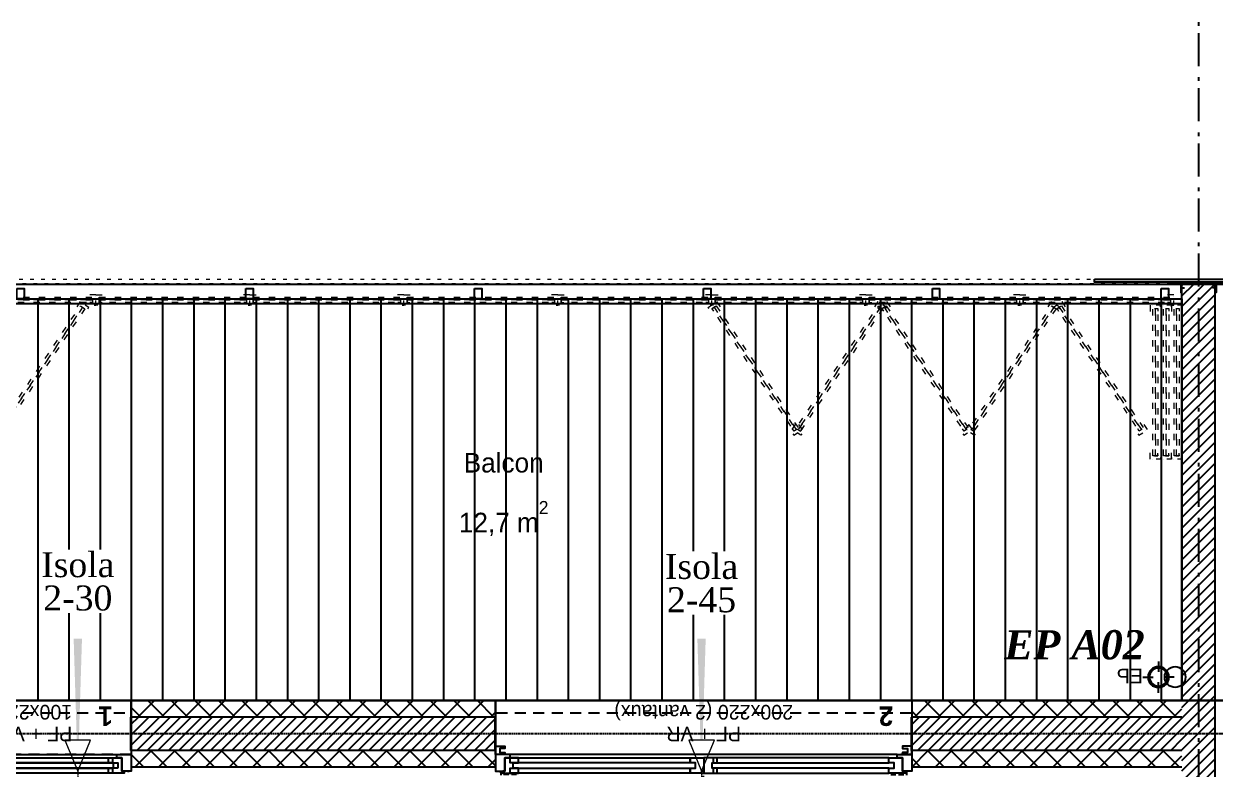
# Model space of a CAD drawing. Extents: x -594 to 29166, y -5797 to 14313.
# Drawn here: x 5635 to 6208, y 4884 to 5242 of the extents above; entities that cross this region are included whole.
import ezdxf
from ezdxf import colors
from ezdxf.entities.mleader import LeaderData, LeaderLine
from ezdxf.math import Vec2, Vec3

# ---------------------------------------------------------------- set-up
doc = ezdxf.new("R2010")
doc.units = 0
for name, pattern in [('ACAD_ISO03W100', [0.295276, 0.11811, -0.177165]), ('Style de ligne -1', [0.41664, 0.20828, -0.20836]), ('Style de ligne -14', [0.147638, 0.098425, -0.049213]), ('Style de ligne -15', [2.08328, 1.25, -0.41656, 0.13886, -0.27786]), ('Style de ligne -17', [0.347222, 0.20828, -0.138942]), ('Style de ligne -18', [0.164042, 0.054681, -0.109361]), ('Style de ligne -5', [0.20828, 0.069425, -0.138855]), ('Style de ligne -6', [1.04164, 0.625, -0.20828, 0.06943, -0.13893])]:
    doc.linetypes.add(name, pattern=pattern)
doc.layers.add('_GAZELEC-RESERVATION', color=1, linetype='Continuous', lineweight=18)
doc.layers.add('B BATI-lumon', color=252, linetype='Continuous', lineweight=20)
for name, color, linetype in [('A SITE', 252, 'Continuous'), ('B Faux plafonds', 252, 'Continuous'), ('B GÈnÈral_Hatch', 252, 'Continuous'), ('B Général', 252, 'Continuous'), ('C ANNOTATIONS-axes horizontaux', 252, 'Style de ligne -1'), ('C ANNOTATIONS-prestations', 252, 'Continuous'), ('C ANNOTATIONS-texte surfaces', 252, 'Continuous'), ('D SURFACES-shab', 252, 'Continuous'), ('prlm-EAU-EPEXT', 145, 'Continuous'), ('prlm-VMC', 93, 'Continuous')]:
    doc.layers.add(name, color=color, linetype=linetype)
doc.layers.add('prlm-ZEROPLOT', color=254, linetype='Continuous', plot=False)
doc.styles.add('Eurostile', font='')
doc.styles.add('Eurostile (bold)', font='')
doc.styles.add('prlm-eau-ep', font='timesbi.ttf', dxfattribs={"height": 18})
doc.styles.add('prlm-vmc', font='pala.ttf', dxfattribs={"height": 14})
doc.styles.get("Standard").update_dxf_attribs({"font": 'isocp.shx', "height": 15})
doc.styles.get('Eurostile').set_extended_font_data('Eurostile')
doc.styles.get('Eurostile (bold)').set_extended_font_data('Eurostile', bold=True)
pattern_1 = [(225, (0, 0), (5.656854, -5.656854), []), (315, (0, 0), (-5.656854, -5.656854), [])]
pattern_2 = [(45, (0, 0), (2.4253472, -2.6458333), [])]
pattern_3 = [(135, (0, 0), (-5.656854, -5.656854), []), (225, (0, 0), (-5.656854, 5.656854), [])]

# ---------------------------------------------------------------- blocks, each defined once
blk = doc.blocks.new('A n0.Groupe-1')
at = {"layer": 'B Général', "linetype": 'Continuous'}
for p, q in [((5641.96, 5110.39), (5641.96, 4917.39)), ((5656.96, 5110.39), (5656.96, 4917.39)), ((5671.96, 5110.39), (5671.96, 4917.39)), ((5686.96, 5110.39), (5686.96, 4917.39)), ((5701.96, 5110.39), (5701.96, 4917.39)), ((5716.96, 5110.39), (5716.96, 4917.39)), ((5731.96, 5110.39), (5731.96, 4917.39)), ((5746.96, 5110.39), (5746.96, 4917.39)), ((5761.96, 5110.39), (5761.96, 4917.39)), ((5776.96, 5110.39), (5776.96, 4917.39)), ((5791.96, 5110.39), (5791.96, 4917.39)), ((5806.96, 5110.39), (5806.96, 4917.39)), ((5821.96, 5110.39), (5821.96, 4917.39)), ((5836.96, 5110.39), (5836.96, 4917.39)), ((5851.96, 5110.39), (5851.96, 4917.39)), ((5866.96, 5110.39), (5866.96, 4917.39)), ((5881.96, 5110.39), (5881.96, 4917.39)), ((5896.96, 5110.39), (5896.96, 4917.39)), ((5911.96, 5110.39), (5911.96, 4917.39)), ((5926.96, 5110.39), (5926.96, 4917.39)), ((5941.96, 5110.39), (5941.96, 4917.39)), ((5956.96, 5110.39), (5956.96, 4917.39)), ((5971.96, 5110.39), (5971.96, 4917.39)), ((5986.96, 5110.39), (5986.96, 4917.39)), ((6001.96, 5110.39), (6001.96, 4917.39)), ((6016.96, 5110.39), (6016.96, 4917.39)), ((6031.96, 5110.39), (6031.96, 4917.39)), ((6046.96, 5110.39), (6046.96, 4917.39)), ((6061.96, 5110.39), (6061.96, 4917.39)), ((6076.96, 5110.39), (6076.96, 4917.39)), ((6091.96, 5110.39), (6091.96, 4917.39)), ((6106.96, 5110.39), (6106.96, 4917.39)), ((6121.96, 5110.39), (6121.96, 4917.39)), ((6136.96, 5110.39), (6136.96, 4917.39)), ((6151.96, 5110.39), (6151.96, 4917.39)), ((6166.96, 5110.39), (6166.96, 4917.39)), ((6181.96, 5110.39), (6181.96, 4917.39))]:
    blk.add_line(p, q, dxfattribs=at)
at = {"layer": 'B Général', "linetype": 'Continuous', "flags": 128}
for points in [[(5631.96, 5115.34), (5635.46, 5115.34), (5635.46, 5110.34), (5631.96, 5110.34)], [(5741.96, 5115.34), (5745.46, 5115.34), (5745.46, 5110.34), (5741.96, 5110.34)], [(5851.96, 5115.34), (5855.46, 5115.34), (5855.46, 5110.34), (5851.96, 5110.34)], [(5961.96, 5115.34), (5965.46, 5115.34), (5965.46, 5110.34), (5961.96, 5110.34)], [(6071.96, 5115.34), (6075.46, 5115.34), (6075.46, 5110.34), (6071.96, 5110.34)], [(6181.96, 5115.34), (6185.46, 5115.34), (6185.46, 5110.34), (6181.96, 5110.34)], [(5521.96, 5110.39), (6191.89, 5110.39), (6191.89, 4917.39), (5521.96, 4917.39)]]:
    blk.add_lwpolyline(points, close=True, dxfattribs=at)
blk = doc.blocks.new('A n0.PF 200.220 + VR')
at = {"layer": 'B Général', "linetype": 'Continuous'}
for p, q in [((-100, 7), (-100, 17)), ((100, 7), (100, 17))]:
    blk.add_line(p, q, dxfattribs=at)
at = {"layer": 'B Général', "linetype": 'Continuous', "lineweight": 35}
for p, q in [((-100, 7), (-100, -9)), ((100, 7), (100, -9))]:
    blk.add_line(p, q, dxfattribs=at)
at = {"layer": 'B Général'}
blk.add_line((-93, 9), (97, 9), dxfattribs=at)
at = {"layer": 'B Général', "linetype": 'Style de ligne -14', "ltscale": 25.4, "flags": 128}
for points in [[(-97.5, 116.12), (-96.5, 116.12), (-96.5, 115.12), (-90, 115.12), (-90, 18.5), (-96.5, 18.5), (-96.5, 17.5), (-97.5, 17.5)], [(97.5, 116.12), (96.5, 116.12), (96.5, 115.12), (90, 115.12), (90, 18.5), (96.5, 18.5), (96.5, 17.5), (97.5, 17.5)]]:
    blk.add_lwpolyline(points, close=True, dxfattribs=at)
at = {"layer": 'B Général', "linetype": 'Continuous', "flags": 128}
for points in [[(-89, 15.5), (-91.5, 15.5), (-91.5, 13), (-89, 13), (-89, 10.5), (-95.5, 10.5), (-95.5, 17), (-96.5, 17), (-96.5, 18), (-89, 18)], [(-6.5, 15.5), (-4, 15.5), (-4, 13), (-6.5, 13), (-6.5, 10.5), (0, 10.5), (0, 17), (1, 17), (1, 18), (-6.5, 18)], [(6.5, 15.5), (4, 15.5), (4, 13), (6.5, 13), (6.5, 10.5), (0, 10.5), (0, 17), (1, 17), (1, 18), (6.5, 18)], [(89, 15.5), (91.5, 15.5), (91.5, 13), (89, 13), (89, 10.5), (95.5, 10.5), (95.5, 17), (96.5, 17), (96.5, 18), (89, 18)]]:
    blk.add_lwpolyline(points, close=True, dxfattribs=at)
at = {"layer": 'B Général', "flags": 128}
for points in [[(-4.5, 18), (-89, 18), (-89, 15.5), (-4.5, 15.5)], [(6.5, 18), (93, 18), (93, 15.5), (6.5, 15.5)], [(-93, 10.5), (-93, 9), (-100, 9), (-100, 17), (-95.5, 17), (-95.5, 10.5)], [(-4.5, 13), (-89, 13), (-89, 10.5), (-4.5, 10.5)], [(6.5, 13), (93, 13), (93, 10.5), (6.5, 10.5)], [(93, 10.5), (93, 9), (100, 9), (100, 17), (95.5, 17), (95.5, 10.5)], [(-100, 9), (-100, 5), (-95.5, 5), (-95.5, 6), (-98, 6), (-98, 8), (-95.5, 8), (-95.5, 9)], [(100, 9), (100, 5), (95.5, 5), (95.5, 6), (98, 6), (98, 8), (95.5, 8), (95.5, 9)]]:
    blk.add_lwpolyline(points, close=True, dxfattribs=at)
at = {"layer": 'B Général', "linetype": 'Style de ligne -17', "ltscale": 25.4, "flags": 128}
blk.add_lwpolyline([(-100, 9), (100, 9), (100, -11), (-100, -11)], close=True, dxfattribs=at)
at = {"layer": 'B Général', "flags": 128}
blk.add_lwpolyline([(100, -9), (100, -17), (-100, -17), (-100, -9)], dxfattribs=at)
at = {"layer": 'B Général'}
for centre in [(-97, 17.5), (97, 17.5)]:
    blk.add_circle(centre, 0.5, dxfattribs=at)
at = {"layer": 'B Général', "linetype": 'Style de ligne -18', "ltscale": 25.4}
for centre, start, end in [((-98.46, 17.77), 359.5523, 89.0018), ((98.46, 17.77), 90.9982, 180.4485)]:
    blk.add_arc(centre, 98.37, start, end, dxfattribs=at)
at = {"layer": 'B Général', "insert": (0, 2.64), "char_height": 7.049, "attachment_point": 2, "rotation": 360, "line_spacing_factor": 0.895453, "style": 'Eurostile'}
blk.add_mtext('PF + VR', dxfattribs=at)
at = {"layer": 'C ANNOTATIONS-prestations', "rotation": 360, "line_spacing_factor": 0.895453}
for s, insert, char_height, attachment_point, style in [('2', (-91.15, -4.78), 9.4, 1, 'Eurostile (bold)'), ('200x220 (2 vantaux) ', (0, -7.83), 7.0487, 2, 'Eurostile')]:
    blk.add_mtext(s, dxfattribs=dict(at, insert=insert, char_height=char_height, attachment_point=attachment_point, style=style))
blk = doc.blocks.new('A n0.PF 100.220 + VR')
at = {"layer": 'B Général', "linetype": 'Continuous'}
for p, q in [((-50, 7), (-50, 17)), ((50, 7), (50, 17))]:
    blk.add_line(p, q, dxfattribs=at)
at = {"layer": 'B Général', "linetype": 'Continuous', "lineweight": 35}
for p, q in [((-50, 7), (-50, -9)), ((50, 7), (50, -9))]:
    blk.add_line(p, q, dxfattribs=at)
at = {"layer": 'B Général'}
blk.add_line((45, 9), (-45, 9), dxfattribs=at)
at = {"layer": 'B Général', "linetype": 'Style de ligne -14', "ltscale": 25.4, "flags": 128}
blk.add_lwpolyline([(47.5, 113.27), (46.5, 113.27), (46.5, 112.27), (40, 112.27), (40, 18.5), (46.5, 18.5), (46.5, 17.5), (47.5, 17.5)], close=True, dxfattribs=at)
at = {"layer": 'B Général', "linetype": 'Continuous', "flags": 128}
for points in [[(-39, 15.5), (-41.5, 15.5), (-41.5, 13), (-39, 13), (-39, 10.5), (-45.5, 10.5), (-45.5, 17), (-46.5, 17), (-46.5, 18), (-39, 18)], [(39, 15.5), (41.5, 15.5), (41.5, 13), (39, 13), (39, 10.5), (45.5, 10.5), (45.5, 17), (46.5, 17), (46.5, 18), (39, 18)]]:
    blk.add_lwpolyline(points, close=True, dxfattribs=at)
at = {"layer": 'B Général', "flags": 128}
for points in [[(-41, 18), (41, 18), (41, 15.5), (-41, 15.5)], [(-43, 10.5), (-43, 9), (-50, 9), (-50, 17), (-45.5, 17), (-45.5, 10.5)], [(-43.5, 15.5), (43.5, 15.5), (43.5, 13), (-43.5, 13)], [(-41, 13), (41, 13), (41, 10.5), (-41, 10.5)], [(43, 10.5), (43, 9), (50, 9), (50, 17), (45.5, 17), (45.5, 10.5)]]:
    blk.add_lwpolyline(points, close=True, dxfattribs=at)
at = {"layer": 'B Général', "linetype": 'Style de ligne -17', "ltscale": 25.4, "flags": 128}
blk.add_lwpolyline([(-50, 9), (50, 9), (50, -11), (-50, -11)], close=True, dxfattribs=at)
at = {"layer": 'B Général', "flags": 128}
blk.add_lwpolyline([(-50, -9), (-50, -17), (50, -17), (50, -9)], dxfattribs=at)
at = {"layer": 'B Général'}
blk.add_circle((47, 17.5), 0.5, dxfattribs=at)
at = {"layer": 'B Général', "linetype": 'Style de ligne -18', "ltscale": 25.4}
blk.add_arc((48.78, 15.78), 97.5, 90.8973, 179.2823, dxfattribs=at)
at = {"layer": 'B Général', "insert": (-21.61, 2.64), "char_height": 7.049, "attachment_point": 1, "rotation": 360, "line_spacing_factor": 0.895453, "style": 'Eurostile'}
blk.add_mtext('PF + VR', dxfattribs=at)
at = {"layer": 'C ANNOTATIONS-prestations', "attachment_point": 1, "rotation": 360, "line_spacing_factor": 0.895453}
for s, insert, char_height, style in [('1', (-41.14, -4.78), 9.4, 'Eurostile (bold)'), ('100x220', (-21.61, -7.84), 7.049, 'Eurostile')]:
    blk.add_mtext(s, dxfattribs=dict(at, insert=insert, char_height=char_height, style=style))
blk = doc.blocks.new('A n0.EP')
at = {"layer": 'B Général', "linetype": 'Continuous'}
for p, q in [((0, 7.5), (0, 2.5)), ((-7.5, 0), (-2.5, 0)), ((7.5, 0), (2.5, 0)), ((0, -7.5), (0, -2.5))]:
    blk.add_line(p, q, dxfattribs=at)
at = {"layer": 'B Général', "linetype": 'Continuous', "flags": 128}
for points in [[(-5, 0, -1), (5, 0, -1)], [(-4.33, 0, -1), (4.33, 0, -1)]]:
    blk.add_lwpolyline(points, format="xyb", close=True, dxfattribs=at)
at = {"layer": 'C ANNOTATIONS-prestations', "insert": (7.5, 3.98), "char_height": 7.049, "attachment_point": 1, "line_spacing_factor": 0.895453, "style": 'Eurostile'}
blk.add_mtext('EP', dxfattribs=at)
blk = doc.blocks.new('A n0.Groupe-66-1')
at = {"layer": 'B Général', "linetype": 'Style de ligne -5', "ltscale": 25.4}
for p, q in [((6191.39, 5115.59), (6193.1, 5115.59)), ((6208.39, 5115.59), (6206.68, 5115.59))]:
    blk.add_line(p, q, dxfattribs=at)
at = {"layer": 'B Général', "linetype": 'Continuous', "flags": 128}
for points in [[(6149.89, 5119.84), (6249.89, 5119.84), (6249.89, 5118.34), (6149.89, 5118.34)], [(6191.89, 5114.5), (6191.89, 5118.34), (6186.89, 5118.34), (6186.89, 5117.84), (6191.39, 5117.84), (6191.39, 5113.34), (6191.89, 5113.34)], [(6207.89, 5114.5), (6207.89, 5118.34), (6212.89, 5118.34), (6212.89, 5117.84), (6208.39, 5117.84), (6208.39, 5113.34), (6207.89, 5113.34)]]:
    blk.add_lwpolyline(points, close=True, dxfattribs=at)
blk = doc.blocks.new('A n0.Groupe-106-1')
at = {"layer": 'B BATI-lumon', "linetype": 'ACAD_ISO03W100', "ltscale": 25.4, "flags": 128}
for points in [[(5595.96, 5112.35), (5599.46, 5112.35), (5599.46, 5111.11), (5597.54, 5111.11), (5597.54, 5108.61), (5599.46, 5108.61), (5599.46, 5107.35), (5595.96, 5107.35), (5595.96, 5111.35), (5595.96, 5111.35)], [(5597.54, 5111.11), (5668.38, 5111.11), (5668.38, 5109.86), (5597.54, 5109.86)], [(5597.54, 5109.86), (5668.38, 5109.86), (5668.38, 5108.61), (5597.54, 5108.61)], [(5669.96, 5112.35), (5666.46, 5112.35), (5666.46, 5111.11), (5668.38, 5111.11), (5668.38, 5108.61), (5666.46, 5108.61), (5666.46, 5107.35), (5669.96, 5107.35), (5669.96, 5111.35), (5669.96, 5111.35)]]:
    blk.add_lwpolyline(points, close=True, dxfattribs=at)
blk = doc.blocks.new('A n0.Groupe-107-1')
at = {"layer": 'B BATI-lumon', "linetype": 'ACAD_ISO03W100', "ltscale": 25.4, "flags": 128}
for points in [[(5669.96, 5112.35), (5673.46, 5112.35), (5673.46, 5111.11), (5671.54, 5111.11), (5671.54, 5108.61), (5673.46, 5108.61), (5673.46, 5107.35), (5669.96, 5107.35), (5669.96, 5111.35), (5669.96, 5111.35)], [(5671.54, 5111.11), (5742.38, 5111.11), (5742.38, 5109.86), (5671.54, 5109.86)], [(5671.54, 5109.86), (5742.38, 5109.86), (5742.38, 5108.61), (5671.54, 5108.61)], [(5743.96, 5112.35), (5740.46, 5112.35), (5740.46, 5111.11), (5742.38, 5111.11), (5742.38, 5108.61), (5740.46, 5108.61), (5740.46, 5107.35), (5743.96, 5107.35), (5743.96, 5111.35), (5743.96, 5111.35)]]:
    blk.add_lwpolyline(points, close=True, dxfattribs=at)
blk = doc.blocks.new('A n0.Groupe-108-1')
at = {"layer": 'B BATI-lumon', "linetype": 'ACAD_ISO03W100', "ltscale": 25.4, "flags": 128}
for points in [[(5743.96, 5112.35), (5747.46, 5112.35), (5747.46, 5111.11), (5745.54, 5111.11), (5745.54, 5108.61), (5747.46, 5108.61), (5747.46, 5107.35), (5743.96, 5107.35), (5743.96, 5111.35), (5743.96, 5111.35)], [(5745.54, 5111.11), (5816.38, 5111.11), (5816.38, 5109.86), (5745.54, 5109.86)], [(5745.54, 5109.86), (5816.38, 5109.86), (5816.38, 5108.61), (5745.54, 5108.61)], [(5817.96, 5112.35), (5814.46, 5112.35), (5814.46, 5111.11), (5816.38, 5111.11), (5816.38, 5108.61), (5814.46, 5108.61), (5814.46, 5107.35), (5817.96, 5107.35), (5817.96, 5111.35), (5817.96, 5111.35)]]:
    blk.add_lwpolyline(points, close=True, dxfattribs=at)
blk = doc.blocks.new('A n0.Groupe-109-1')
at = {"layer": 'B BATI-lumon', "linetype": 'ACAD_ISO03W100', "ltscale": 25.4, "flags": 128}
for points in [[(5817.96, 5112.35), (5821.46, 5112.35), (5821.46, 5111.11), (5819.54, 5111.11), (5819.54, 5108.61), (5821.46, 5108.61), (5821.46, 5107.35), (5817.96, 5107.35), (5817.96, 5111.35), (5817.96, 5111.35)], [(5819.54, 5111.11), (5890.38, 5111.11), (5890.38, 5109.86), (5819.54, 5109.86)], [(5819.54, 5109.86), (5890.38, 5109.86), (5890.38, 5108.61), (5819.54, 5108.61)], [(5891.96, 5112.35), (5888.46, 5112.35), (5888.46, 5111.11), (5890.38, 5111.11), (5890.38, 5108.61), (5888.46, 5108.61), (5888.46, 5107.35), (5891.96, 5107.35), (5891.96, 5111.35), (5891.96, 5111.35)]]:
    blk.add_lwpolyline(points, close=True, dxfattribs=at)
blk = doc.blocks.new('A n0.Groupe-110-1')
at = {"layer": 'B BATI-lumon', "linetype": 'ACAD_ISO03W100', "ltscale": 25.4, "flags": 128}
for points in [[(5891.96, 5112.35), (5895.46, 5112.35), (5895.46, 5111.11), (5893.54, 5111.11), (5893.54, 5108.61), (5895.46, 5108.61), (5895.46, 5107.35), (5891.96, 5107.35), (5891.96, 5111.35), (5891.96, 5111.35)], [(5893.54, 5111.11), (5964.38, 5111.11), (5964.38, 5109.86), (5893.54, 5109.86)], [(5893.54, 5109.86), (5964.38, 5109.86), (5964.38, 5108.61), (5893.54, 5108.61)], [(5965.96, 5112.35), (5962.46, 5112.35), (5962.46, 5111.11), (5964.38, 5111.11), (5964.38, 5108.61), (5962.46, 5108.61), (5962.46, 5107.35), (5965.96, 5107.35), (5965.96, 5111.35), (5965.96, 5111.35)]]:
    blk.add_lwpolyline(points, close=True, dxfattribs=at)
blk = doc.blocks.new('A n0.Groupe-111-1')
at = {"layer": 'B BATI-lumon', "linetype": 'ACAD_ISO03W100', "ltscale": 25.4, "flags": 128}
for points in [[(5965.96, 5112.35), (5969.46, 5112.35), (5969.46, 5111.11), (5967.54, 5111.11), (5967.54, 5108.61), (5969.46, 5108.61), (5969.46, 5107.35), (5965.96, 5107.35), (5965.96, 5111.35), (5965.96, 5111.35)], [(5967.54, 5111.11), (6038.38, 5111.11), (6038.38, 5109.86), (5967.54, 5109.86)], [(5967.54, 5109.86), (6038.38, 5109.86), (6038.38, 5108.61), (5967.54, 5108.61)], [(6039.96, 5112.35), (6036.46, 5112.35), (6036.46, 5111.11), (6038.38, 5111.11), (6038.38, 5108.61), (6036.46, 5108.61), (6036.46, 5107.35), (6039.96, 5107.35), (6039.96, 5111.35), (6039.96, 5111.35)]]:
    blk.add_lwpolyline(points, close=True, dxfattribs=at)
blk = doc.blocks.new('A n0.Groupe-112-1')
at = {"layer": 'B BATI-lumon', "linetype": 'ACAD_ISO03W100', "ltscale": 25.4, "flags": 128}
for points in [[(6039.96, 5112.35), (6043.46, 5112.35), (6043.46, 5111.11), (6041.54, 5111.11), (6041.54, 5108.61), (6043.46, 5108.61), (6043.46, 5107.35), (6039.96, 5107.35), (6039.96, 5111.35), (6039.96, 5111.35)], [(6041.54, 5111.11), (6112.38, 5111.11), (6112.38, 5109.86), (6041.54, 5109.86)], [(6041.54, 5109.86), (6112.38, 5109.86), (6112.38, 5108.61), (6041.54, 5108.61)], [(6113.96, 5112.35), (6110.46, 5112.35), (6110.46, 5111.11), (6112.38, 5111.11), (6112.38, 5108.61), (6110.46, 5108.61), (6110.46, 5107.35), (6113.96, 5107.35), (6113.96, 5111.35), (6113.96, 5111.35)]]:
    blk.add_lwpolyline(points, close=True, dxfattribs=at)
blk = doc.blocks.new('A n0.Groupe-113-1')
at = {"layer": 'B BATI-lumon', "linetype": 'ACAD_ISO03W100', "ltscale": 25.4, "flags": 128}
for points in [[(6113.96, 5112.35), (6117.46, 5112.35), (6117.46, 5111.11), (6115.54, 5111.11), (6115.54, 5108.61), (6117.46, 5108.61), (6117.46, 5107.35), (6113.96, 5107.35), (6113.96, 5111.35), (6113.96, 5111.35)], [(6115.54, 5111.11), (6186.38, 5111.11), (6186.38, 5109.86), (6115.54, 5109.86)], [(6115.54, 5109.86), (6186.38, 5109.86), (6186.38, 5108.61), (6115.54, 5108.61)], [(6187.96, 5112.35), (6184.46, 5112.35), (6184.46, 5111.11), (6186.38, 5111.11), (6186.38, 5108.61), (6184.46, 5108.61), (6184.46, 5107.35), (6187.96, 5107.35), (6187.96, 5111.35), (6187.96, 5111.35)]]:
    blk.add_lwpolyline(points, close=True, dxfattribs=at)
blk = doc.blocks.new('A n0.Groupe-114-1')
at = {"layer": 'B BATI-lumon', "linetype": 'ACAD_ISO03W100', "ltscale": 25.4, "flags": 128}
for points in [[(6186.89, 5107.35), (6186.89, 5103.85), (6188.13, 5103.85), (6188.13, 5105.77), (6190.63, 5105.77), (6190.63, 5103.85), (6191.89, 5103.85), (6191.89, 5107.35), (6187.89, 5107.35), (6187.89, 5107.35)], [(6188.13, 5034.93), (6188.13, 5105.77), (6189.38, 5105.77), (6189.38, 5034.93)], [(6189.38, 5034.93), (6189.38, 5105.77), (6190.63, 5105.77), (6190.63, 5034.93)], [(6186.89, 5033.35), (6186.89, 5036.85), (6188.13, 5036.85), (6188.13, 5034.93), (6190.63, 5034.93), (6190.63, 5036.85), (6191.89, 5036.85), (6191.89, 5033.35), (6187.89, 5033.35), (6187.89, 5033.35)]]:
    blk.add_lwpolyline(points, close=True, dxfattribs=at)
blk = doc.blocks.new('A n0.Groupe-118-1')
at = {"layer": 'B BATI-lumon', "linetype": 'ACAD_ISO03W100', "ltscale": 25.4, "flags": 128}
for points in [[(6181.89, 5107.35), (6181.89, 5103.85), (6183.13, 5103.85), (6183.13, 5105.77), (6185.63, 5105.77), (6185.63, 5103.85), (6186.89, 5103.85), (6186.89, 5107.35), (6182.89, 5107.35), (6182.89, 5107.35)], [(6183.13, 5034.93), (6183.13, 5105.77), (6184.38, 5105.77), (6184.38, 5034.93)], [(6184.38, 5034.93), (6184.38, 5105.77), (6185.63, 5105.77), (6185.63, 5034.93)], [(6181.89, 5033.35), (6181.89, 5036.85), (6183.13, 5036.85), (6183.13, 5034.93), (6185.63, 5034.93), (6185.63, 5036.85), (6186.89, 5036.85), (6186.89, 5033.35), (6182.89, 5033.35), (6182.89, 5033.35)]]:
    blk.add_lwpolyline(points, close=True, dxfattribs=at)
blk = doc.blocks.new('A n0.Groupe-119-1')
at = {"layer": 'B BATI-lumon', "linetype": 'ACAD_ISO03W100', "ltscale": 25.4, "flags": 128}
for points in [[(6176.64, 5107.35), (6176.64, 5103.85), (6177.88, 5103.85), (6177.88, 5105.77), (6180.38, 5105.77), (6180.38, 5103.85), (6181.64, 5103.85), (6181.64, 5107.35), (6177.64, 5107.35), (6177.64, 5107.35)], [(6177.88, 5034.93), (6177.88, 5105.77), (6179.13, 5105.77), (6179.13, 5034.93)], [(6179.13, 5034.93), (6179.13, 5105.77), (6180.38, 5105.77), (6180.38, 5034.93)], [(6176.64, 5033.35), (6176.64, 5036.85), (6177.88, 5036.85), (6177.88, 5034.93), (6180.38, 5034.93), (6180.38, 5036.85), (6181.64, 5036.85), (6181.64, 5033.35), (6177.64, 5033.35), (6177.64, 5033.35)]]:
    blk.add_lwpolyline(points, close=True, dxfattribs=at)
blk = doc.blocks.new('A n0.Groupe-120-1')
at = {"layer": 'B BATI-lumon', "linetype": 'ACAD_ISO03W100', "ltscale": 25.4, "flags": 128}
for points in [[(6134.14, 5109), (6136.09, 5106.09), (6135.06, 5105.4), (6133.99, 5107), (6131.91, 5105.6), (6132.98, 5104), (6131.94, 5103.3), (6129.99, 5106.21), (6133.31, 5108.44), (6133.31, 5108.44)], [(6132.95, 5106.3), (6172.45, 5047.49), (6171.42, 5046.79), (6131.91, 5105.6)], [(6133.99, 5107), (6173.49, 5048.18), (6172.45, 5047.49), (6132.95, 5106.3)], [(6175.4, 5047.57), (6173.45, 5050.47), (6172.42, 5049.78), (6173.49, 5048.18), (6171.41, 5046.79), (6170.34, 5048.38), (6169.3, 5047.68), (6171.25, 5044.78), (6174.57, 5047.01), (6174.57, 5047.01)]]:
    blk.add_lwpolyline(points, close=True, dxfattribs=at)
blk = doc.blocks.new('A n0.Groupe-121-1')
at = {"layer": 'B BATI-lumon', "linetype": 'ACAD_ISO03W100', "ltscale": 25.4, "flags": 128}
for points in [[(6129.16, 5109), (6127.21, 5106.09), (6128.24, 5105.4), (6129.31, 5107), (6131.39, 5105.6), (6130.32, 5104), (6131.36, 5103.3), (6133.31, 5106.21), (6129.99, 5108.44), (6129.99, 5108.44)], [(6130.35, 5106.3), (6090.85, 5047.49), (6089.81, 5048.18), (6129.31, 5107)], [(6131.39, 5105.6), (6091.89, 5046.79), (6090.85, 5047.49), (6130.35, 5106.3)], [(6087.9, 5047.57), (6089.85, 5050.47), (6090.88, 5049.78), (6089.81, 5048.18), (6091.89, 5046.79), (6092.96, 5048.38), (6094, 5047.68), (6092.05, 5044.78), (6088.73, 5047.01), (6088.73, 5047.01)]]:
    blk.add_lwpolyline(points, close=True, dxfattribs=at)
blk = doc.blocks.new('A n0.Groupe-122-1')
at = {"layer": 'B BATI-lumon', "linetype": 'ACAD_ISO03W100', "ltscale": 25.4, "flags": 128}
for points in [[(6049.96, 5109), (6051.92, 5106.09), (6050.89, 5105.4), (6049.81, 5107), (6047.74, 5105.6), (6048.81, 5104), (6047.77, 5103.3), (6045.81, 5106.21), (6049.13, 5108.44), (6049.13, 5108.44)], [(6048.78, 5106.3), (6088.28, 5047.49), (6087.24, 5046.79), (6047.74, 5105.6)], [(6049.81, 5107), (6089.31, 5048.18), (6088.28, 5047.49), (6048.78, 5106.3)], [(6091.22, 5047.57), (6089.27, 5050.47), (6088.24, 5049.78), (6089.31, 5048.18), (6087.24, 5046.79), (6086.16, 5048.38), (6085.12, 5047.68), (6087.07, 5044.78), (6090.39, 5047.01), (6090.39, 5047.01)]]:
    blk.add_lwpolyline(points, close=True, dxfattribs=at)
blk = doc.blocks.new('A n0.Groupe-125-1')
at = {"layer": 'B BATI-lumon', "linetype": 'ACAD_ISO03W100', "ltscale": 25.4, "flags": 128}
for points in [[(5662.4, 5109), (5660.44, 5106.09), (5661.48, 5105.4), (5662.55, 5107), (5664.63, 5105.6), (5663.55, 5104), (5664.6, 5103.3), (5666.55, 5106.21), (5663.23, 5108.44), (5663.23, 5108.44)], [(5663.58, 5106.3), (5624.08, 5047.49), (5623.05, 5048.18), (5662.55, 5107)], [(5664.62, 5105.6), (5625.12, 5046.79), (5624.08, 5047.49), (5663.58, 5106.3)], [(5621.14, 5047.57), (5623.09, 5050.47), (5624.12, 5049.78), (5623.05, 5048.18), (5625.12, 5046.79), (5626.2, 5048.38), (5627.24, 5047.68), (5625.29, 5044.78), (5621.97, 5047.01), (5621.97, 5047.01)]]:
    blk.add_lwpolyline(points, close=True, dxfattribs=at)
blk = doc.blocks.new('A n0.Groupe-126-1')
at = {"layer": 'B BATI-lumon', "linetype": 'ACAD_ISO03W100', "ltscale": 25.4, "flags": 128}
for points in [[(6045.81, 5109), (6043.86, 5106.09), (6044.89, 5105.4), (6045.96, 5107), (6048.04, 5105.6), (6046.97, 5104), (6048.01, 5103.3), (6049.96, 5106.21), (6046.64, 5108.44), (6046.64, 5108.44)], [(6047, 5106.3), (6007.5, 5047.49), (6006.46, 5048.18), (6045.96, 5107)], [(6048.04, 5105.6), (6008.54, 5046.79), (6007.5, 5047.49), (6047, 5106.3)], [(6004.55, 5047.57), (6006.51, 5050.47), (6007.54, 5049.78), (6006.46, 5048.18), (6008.54, 5046.79), (6009.61, 5048.38), (6010.66, 5047.68), (6008.7, 5044.78), (6005.38, 5047.01), (6005.38, 5047.01)]]:
    blk.add_lwpolyline(points, close=True, dxfattribs=at)
blk = doc.blocks.new('A n0.Groupe-127-1')
at = {"layer": 'B BATI-lumon', "linetype": 'ACAD_ISO03W100', "ltscale": 25.4, "flags": 128}
for points in [[(5968.28, 5109), (5970.23, 5106.09), (5969.2, 5105.4), (5968.13, 5107), (5966.05, 5105.6), (5967.12, 5104), (5966.08, 5103.3), (5964.13, 5106.21), (5967.45, 5108.44), (5967.45, 5108.44)], [(5967.09, 5106.3), (6006.59, 5047.49), (6005.55, 5046.79), (5966.05, 5105.6)], [(5968.13, 5107), (6007.63, 5048.18), (6006.59, 5047.49), (5967.09, 5106.3)], [(6009.54, 5047.57), (6007.58, 5050.47), (6006.55, 5049.78), (6007.63, 5048.18), (6005.55, 5046.79), (6004.48, 5048.38), (6003.43, 5047.68), (6005.38, 5044.78), (6008.7, 5047.01), (6008.7, 5047.01)]]:
    blk.add_lwpolyline(points, close=True, dxfattribs=at)
blk = doc.blocks.new('A n0.Groupe-128-1')
at = {"layer": 'B BATI-lumon', "linetype": 'Style de ligne -5', "ltscale": 25.4, "flags": 128}
blk.add_lwpolyline([(5521.96, 5119.84), (6191.89, 5119.84), (6191.89, 5107.88), (5521.96, 5107.88)], close=True, dxfattribs=at)
at = {"layer": 'B BATI-lumon'}
for name in ['A n0.Groupe-106-1', 'A n0.Groupe-125-1', 'A n0.Groupe-107-1', 'A n0.Groupe-108-1', 'A n0.Groupe-109-1', 'A n0.Groupe-110-1', 'A n0.Groupe-127-1', 'A n0.Groupe-111-1', 'A n0.Groupe-126-1', 'A n0.Groupe-112-1', 'A n0.Groupe-122-1', 'A n0.Groupe-121-1', 'A n0.Groupe-113-1', 'A n0.Groupe-120-1', 'A n0.Groupe-119-1', 'A n0.Groupe-118-1', 'A n0.Groupe-114-1']:
    blk.add_blockref(name, (0, 0), dxfattribs=at)
blk = doc.blocks.new('xi.ea')
at = {"layer": 'prlm-VMC', "color": 0, "linetype": 'ByBlock', "lineweight": 5, "flags": 128}
blk.add_lwpolyline([(-6.17, -15), (6.17, -15), (0, 0)], close=True, dxfattribs=at)
at = {"layer": 'prlm-VMC', "color": 0, "linetype": 'ByBlock', "lineweight": -2, "flags": 128}
blk.add_lwpolyline([(0, -15, 1, 4, 0), (0, -63.63, 1, 1, 0)], format="xyseb", dxfattribs=at)
at = {"layer": 'prlm-VMC', "color": 0, "linetype": 'ByBlock', "lineweight": 5}
blk.add_solid([(0, 0), (6.17, -15), (-6.17, -15), (0, 0)], dxfattribs=at)
at = {"layer": 'prlm-ZEROPLOT', "color": 250, "linetype": 'ACAD_ISO03W100', "lineweight": 0, "ltscale": 0.2}
blk.add_lwpolyline([(0, 0), (0, 60)], dxfattribs=at)
blk = doc.blocks.new('xi.epext')
at = {"layer": 'prlm-EAU-EPEXT', "color": 0, "linetype": 'ByBlock', "lineweight": -2}
blk.add_circle((0, 0), 5, dxfattribs=at)

msp = doc.modelspace()

# ---------------------------------------------------------------- hatches: boundary and pattern name
at = {"layer": 'B GÈnÈral_Hatch', "linetype": 'Continuous'}
h = msp.add_hatch(dxfattribs=at)
h.set_pattern_fill('50_BETON', color=256, style=0, pattern_type=2)
h.set_pattern_definition(pattern_2)
h.paths.add_polyline_path([(6191.888, 4291.389), (6207.888, 4291.389), (6207.888, 5117.405), (6191.888, 5117.405)])
h = msp.add_hatch(dxfattribs=at)
h.set_pattern_fill('02_ISOLANT', color=256, angle=180, style=0, pattern_type=2)
h.set_pattern_definition(pattern_1)
h.paths.add_polyline_path([(5862.052, 4909.389), (5862.052, 4917.389), (5686.96, 4917.389), (5686.96, 4909.389)])
h = msp.add_hatch(dxfattribs=at)
h.set_pattern_fill('02_ISOLANT', color=256, angle=90, style=0, pattern_type=2)
h.set_pattern_definition(pattern_3)
h.paths.add_polyline_path([(6062.052, 4909.389), (6191.888, 4909.389), (6191.888, 4917.389), (6062.052, 4917.389)])
h = msp.add_hatch(dxfattribs=at)
h.set_pattern_fill('50_BETON', color=256, style=0, pattern_type=2)
h.set_pattern_definition(pattern_2)
h.paths.add_polyline_path([(5862.052, 4893.389), (5862.052, 4909.389), (5686.96, 4909.389), (5686.96, 4893.389)])
h = msp.add_hatch(dxfattribs=at)
h.set_pattern_fill('50_BETON', color=256, style=0, pattern_type=2)
h.set_pattern_definition(pattern_2)
h.paths.add_polyline_path([(6062.052, 4893.389), (6191.888, 4893.389), (6191.888, 4909.389), (6062.052, 4909.389)])
h = msp.add_hatch(dxfattribs=at)
h.set_pattern_fill('02_ISOLANT', color=256, angle=180, style=0, pattern_type=2)
h.set_pattern_definition(pattern_1)
h.paths.add_polyline_path([(5862.052, 4885.389), (5862.052, 4893.389), (5686.96, 4893.389), (5686.96, 4885.389)])
h = msp.add_hatch(dxfattribs=at)
h.set_pattern_fill('02_ISOLANT', color=256, angle=90, style=0, pattern_type=2)
h.set_pattern_definition(pattern_3)
h.paths.add_polyline_path([(6062.052, 4885.389), (6191.888, 4885.389), (6191.888, 4893.389), (6062.052, 4893.389)])

# ---------------------------------------------------------------- linework, layer by layer
at = {"layer": 'A SITE', "linetype": 'Style de ligne -15', "lineweight": 50, "ltscale": 25.4}
msp.add_open_spline([(4176.46, 5442.268), (4369.672, 5480.305), (4562.883, 5518.342), (4903.036, 5519.771), (5243.188, 5521.2), (5979.862, 5524.644), (6716.536, 5528.089), (7278.196, 5527.681), (7839.856, 5527.273), (8021.336, 5527.044), (8202.816, 5526.815), (8808.176, 5525.356), (9413.535, 5523.896), (10716.351, 5525.293), (12019.166, 5526.69), (12242.597, 5526.219), (12466.029, 5525.748), (12816.588, 5520.962), (13167.148, 5516.176), (13202.673, 5616.323), (13238.199, 5716.47), (13267.888, 5802.201), (13297.577, 5887.932), (13327.266, 5973.663), (13356.956, 6059.395), (13408.406, 6207.964), (13459.856, 6356.533), (13477.006, 6406.056), (13494.156, 6455.579), (13528.564, 6560.212), (13562.972, 6664.845), (13573.344, 6696.386), (13583.716, 6727.928), (13599.145, 6774.844), (13614.573, 6821.761), (13678.898, 7117.445), (13743.224, 7413.129), (13957.444, 7453.65), (14171.664, 7494.171), (14164.331, 7534.454), (14156.998, 7574.738), (14190.699, 7584.189), (14224.399, 7593.639), (14227.546, 7586.876), (14230.693, 7580.113), (14293.316, 7599.076), (14355.939, 7618.039), (14360.336, 7603.518), (14364.733, 7588.998), (14537.195, 7591.453), (14709.721, 7640.319), (14664.801, 7789.364), (14619.881, 7938.41), (15047.101, 8062.384), (15474.322, 8186.358), (15686.72, 8247.996), (15899.118, 8309.635), (15904.181, 8311.166), (15909.244, 8312.698), (15908.246, 8315.995), (15907.249, 8319.292), (17672.664, 8849.185), (19438.079, 9379.077), (19648.946, 9442.842), (19859.814, 9506.606), (20255.35, 9309.74), (20650.886, 9112.874), (20960.83, 8222.926), (21270.775, 7332.978), (21180.205, 7304.155), (21089.635, 7275.333), (21163.082, 7017.584), (21236.529, 6759.834), (21251.591, 6763.9), (21266.653, 6767.967), (21275.663, 6734.59), (21284.674, 6701.213), (21269.902, 6697.225), (21255.13, 6693.238), (21270.029, 6638.047), (21284.928, 6582.856), (21291.188, 6584.546), (21297.447, 6586.236), (21305.995, 6495.046), (21402.881, 6506.774), (21487.346, 6527.117), (21571.811, 6547.461), (21569.541, 6559.077), (21567.271, 6570.694), (21604.983, 6578.638), (21642.694, 6586.582), (21649.991, 6549.244), (21657.287, 6511.906), (21652.493, 6510.896), (21647.699, 6509.886), (21807.598, 5746.172), (21967.496, 4982.457), (21977.291, 4938.62), (21987.086, 4894.782), (22015.78, 4743.898), (22044.474, 4593.013), (22063.498, 4473.154), (22082.523, 4353.295), (22101.178, 4237.725), (22119.832, 4122.156), (22124.345, 4087.384), (22128.858, 4052.612), (22138.67, 3933.295), (22148.483, 3813.978), (22152.899, 3687.239), (22157.316, 3560.501), (22156.076, 3368.858), (22154.837, 3177.215), (22152.199, 3078.787), (22149.562, 2980.358), (22145.456, 2863.605), (22141.35, 2746.851), (22132.85, 2586.185), (22124.349, 2425.518), (22087.732, 1950.646), (22051.116, 1475.773), (21993.933, 847.273), (21936.75, 218.773), (21915.729, 183.154), (21894.709, 147.536), (21213.23, 141.566), (20531.75, 135.597), (20529.704, 160.058), (20527.657, 184.52), (20322.852, 176.691), (20118.047, 168.862), (19882.166, 159.845), (19646.285, 150.828), (19256.888, 145.182), (18867.491, 139.536), (18773.401, -158.054), (18679.311, -455.644), (18604.53, -1398.289), (18529.749, -2340.935), (18635.053, -2777.585), (18740.357, -3214.234), (18588.756, -3295.853), (18437.156, -3377.471), (18384.511, -3407.387), (18331.865, -3437.302), (18280.613, -3484.556), (18229.362, -3531.809), (18125.267, -3688.349), (18021.173, -3844.888), (17973.144, -3961.195), (17925.114, -4077.502), (17903.66, -4188.267), (17882.205, -4299.032), (17853.831, -4428.724), (17825.458, -4558.416), (17795.321, -4816.052), (17765.184, -5073.687), (17828.426, -5320.212), (17891.667, -5566.736), (16164.839, -5333.52), (14438.011, -5100.304), (14043.046, -5030.624), (13648.082, -4960.944), (13506.144, -4936.079), (13364.206, -4911.213), (13220.848, -4883.357), (13077.49, -4855.501), (12791.937, -4799.706), (12506.383, -4743.912), (12128.349, -4679.679), (11750.314, -4615.447), (11530.967, -4571.296), (11311.619, -4527.146), (10549.503, -4375.437), (9787.387, -4223.728), (9847.498, -3981.593), (9907.609, -3739.459), (9806.225, -3461.39), (9704.841, -3183.322), (9715.187, -3083.784), (9725.532, -2984.247), (9824.047, -2441.958), (9922.562, -1899.67), (9651.72, -1701.167), (9380.878, -1502.664), (9447.608, -1104.825), (9514.339, -706.985), (9834.998, -611.033), (10155.657, -515.081), (10247.114, 11.583), (10338.572, 538.246), (10143.199, 564.034), (9947.826, 589.823), (9948.48, 594.78), (9949.134, 599.737), (9614.75, 638.685), (9280.365, 677.634), (8737.859, 744.574), (8195.353, 811.514), (7103.907, 948.262), (6012.462, 1085.009), (5516.207, 1145.917), (5019.951, 1206.825), (4567.057, 1262.265), (4114.163, 1317.705), (4102.18, 1307.409), (4090.197, 1297.113), (3869.944, 1322.11), (3649.69, 1347.106), (3455.22, 1370.405), (3260.751, 1393.703), (3258.524, 1373.559), (3256.298, 1353.416), (2884.962, 1399.248), (2513.626, 1445.079), (2816.189, 2481.825), (3118.751, 3518.57), (3122.583, 3517.421), (3126.415, 3516.272), (3182.803, 3704.332), (3239.191, 3892.391), (3244.935, 3911.549), (3250.679, 3930.706), (3342.693, 4248.166), (3434.706, 4565.625), (3504.837, 4748.285), (3574.967, 4930.944), (3700.503, 5086.554), (3826.038, 5242.164), (4001.249, 5342.216), (4176.46, 5442.268)], degree=2, knots=[0, 0, 0, 1, 1, 2, 2, 3, 3, 4, 4, 5, 5, 6, 6, 7, 7, 8, 8, 9, 9, 10, 10, 11, 11, 12, 12, 13, 13, 14, 14, 15, 15, 16, 16, 17, 17, 18, 18, 19, 19, 20, 20, 21, 21, 22, 22, 23, 23, 24, 24, 25, 25, 26, 26, 27, 27, 28, 28, 29, 29, 30, 30, 31, 31, 32, 32, 33, 33, 34, 34, 35, 35, 36, 36, 37, 37, 38, 38, 39, 39, 40, 40, 41, 41, 42, 42, 43, 43, 44, 44, 45, 45, 46, 46, 47, 47, 48, 48, 49, 49, 50, 50, 51, 51, 52, 52, 53, 53, 54, 54, 55, 55, 56, 56, 57, 57, 58, 58, 59, 59, 60, 60, 61, 61, 62, 62, 63, 63, 64, 64, 65, 65, 66, 66, 67, 67, 68, 68, 69, 69, 70, 70, 71, 71, 72, 72, 73, 73, 74, 74, 75, 75, 76, 76, 77, 77, 78, 78, 79, 79, 80, 80, 81, 81, 82, 82, 83, 83, 84, 84, 85, 85, 86, 86, 87, 87, 88, 88, 89, 89, 90, 90, 91, 91, 92, 92, 93, 93, 94, 94, 95, 95, 96, 96, 97, 97, 98, 98, 99, 99, 100, 100, 101, 101, 102, 102, 103, 103, 104, 104, 105, 105, 106, 106, 107, 107, 108, 108, 109, 109, 110, 110, 111, 111, 112, 112, 113, 113, 114, 114, 115, 115, 115], dxfattribs=at)
at = {"layer": 'B Faux plafonds', "linetype": 'Style de ligne -5', "ltscale": 25.4}
msp.add_line((6191.888, 5117.405), (5521.96, 5117.405), dxfattribs=at)
at = {"layer": 'B Général', "linetype": 'Style de ligne -5', "ltscale": 25.4}
for p, q in [((6207.888, 5117.405), (6191.888, 5117.405)), ((7810.484, 5117.405), (6207.888, 5117.405))]:
    msp.add_line(p, q, dxfattribs=at)
at = {"layer": 'B Général', "linetype": 'Continuous', "lineweight": 18}
for p, q in [((6191.888, 4917.389), (6191.888, 5117.405)), ((6207.888, 4291.389), (6207.888, 5117.405)), ((5862.052, 4909.389), (5686.96, 4909.389)), ((6191.888, 4909.389), (6062.052, 4909.389)), ((5862.052, 4893.389), (5686.96, 4893.389)), ((6191.888, 4893.389), (6062.052, 4893.389))]:
    msp.add_line(p, q, dxfattribs=at)
at = {"layer": 'B Général', "linetype": 'Continuous'}
for p, q in [((6207.888, 5117.405), (6191.888, 5117.405)), ((6191.888, 4917.389), (6191.888, 5117.405)), ((6207.888, 4291.389), (6207.888, 5117.405)), ((5862.052, 4917.389), (5686.96, 4917.389)), ((5686.96, 4917.389), (5686.96, 4883.389)), ((5862.052, 4917.389), (5686.96, 4917.389)), ((5862.052, 4917.389), (5862.052, 4883.389)), ((6191.888, 4917.389), (6062.052, 4917.389)), ((6062.052, 4917.389), (6062.052, 4883.389)), ((6191.888, 4917.389), (6062.052, 4917.389)), ((5862.052, 4909.389), (5686.96, 4909.389)), ((6191.888, 4909.389), (6062.052, 4909.389)), ((5862.052, 4893.389), (5686.96, 4893.389)), ((6191.888, 4893.389), (6062.052, 4893.389)), ((5862.052, 4885.389), (5686.96, 4885.389)), ((5862.052, 4885.389), (5686.96, 4885.389)), ((6191.888, 4885.389), (6062.052, 4885.389)), ((6191.888, 4885.389), (6062.052, 4885.389))]:
    msp.add_line(p, q, dxfattribs=at)
at = {"layer": 'B Général', "linetype": 'Style de ligne -6', "ltscale": 25.4, "flags": 128}
msp.add_lwpolyline([(6142.964, 5820.389), (6142.964, 5736.889), (6199.888, 5687.889), (6199.888, 3085.389)], dxfattribs=at)
at = {"layer": 'C ANNOTATIONS-axes horizontaux'}
msp.add_line((12370.813, 4901.389), (2960.813, 4901.389), dxfattribs=at)
at = {"layer": 'D SURFACES-shab', "linetype": 'Continuous', "flags": 128}
msp.add_lwpolyline([(5521.96, 5107.882), (5521.96, 4917.389), (6191.888, 4917.389), (6191.888, 5107.882)], close=True, dxfattribs=at)

# ---------------------------------------------------------------- block references
at = {"layer": 'B BATI-lumon'}
msp.add_blockref('A n0.Groupe-128-1', (0, 0), dxfattribs=at)
at = {"layer": 'B Général'}
for name in ['A n0.Groupe-66-1', 'A n0.Groupe-1']:
    msp.add_blockref(name, (0, 0), dxfattribs=at)
at = {"layer": 'B Général', "xscale": -1}
msp.add_blockref('A n0.EP', (6180.638, 4928.639), dxfattribs=at)
at = {"layer": 'B Général', "rotation": 180}
for name, p in [('A n0.PF 100.220 + VR', (5636.96, 4900.389)), ('A n0.PF 200.220 + VR', (5962.052, 4900.389))]:
    msp.add_blockref(name, p, dxfattribs=at)
at = {"layer": 'prlm-EAU-EPEXT'}
msp.add_blockref('xi.epext', (6188.638, 4928.639), dxfattribs=at)
at = {"layer": 'prlm-VMC', "rotation": 180}
for p in [(5661.252, 4883.389), (5961.019, 4883.389)]:
    msp.add_blockref('xi.ea', p, dxfattribs=at)

# ---------------------------------------------------------------- texts
at = {"layer": 'C ANNOTATIONS-texte surfaces', "insert": (5865.924, 5013.224), "char_height": 9.39822, "attachment_point": 2, "line_spacing_factor": 0.895453, "style": 'Eurostile'}
msp.add_mtext('12,7 m{\\H0.6667x;\\S2^ ;}', dxfattribs=at)
at = {"layer": 'D SURFACES-shab', "insert": (5865.924, 5026.787), "char_height": 9.3982, "attachment_point": 8, "line_spacing_factor": 0.895453, "style": 'Eurostile'}
msp.add_mtext('Balcon', dxfattribs=at)
at = {"layer": 'prlm-EAU-EPEXT', "insert": (6106.471, 4951.166), "char_height": 14, "width": 86.19473, "attachment_point": 1, "style": 'prlm-eau-ep'}
msp.add_mtext('EP A02', dxfattribs=at)

# ---------------------------------------------------------------- leaders
at = {"layer": '_GAZELEC-RESERVATION', "color": 6}
ml = msp.add_multileader_mtext('Standard', dxfattribs=at)
ml.set_content('résa n°12\\P200X200 en dalle haute', color=6)
ml.set_leader_properties()
ml.build(insert=Vec2(0, 0))
ml.multileader.update_dxf_attribs({"has_text_frame": 1, "arrow_head_size": 8, "scale": 20})
ctx = ml.context
ctx.base_point, ctx.scale, ctx.char_height, ctx.arrow_head_size, ctx.landing_gap_size, ctx.plane_origin = Vec3(4214.005, 5103.414), 20, 8, 8, 4, Vec3(4248.124, 5272.738)
notes = []
notes.append((ctx, [(1, (1, 1, 0), (4205.02, 5103.414), (1, 0), 8.984, [(0, [(4134.426, 5052.005)], 0, [])])]))
ctx.mtext.insert, ctx.mtext.width, ctx.mtext.flow_direction = Vec3(4218.005, 5107.414), 156.88504, 5
for ctx, leaders in notes:
    for number, flags, end, landing, length, lines in leaders:
        leader = LeaderData()
        leader.index, (leader.has_last_leader_line, leader.has_dogleg_vector, leader.attachment_direction) = number, flags
        leader.last_leader_point, leader.dogleg_vector, leader.dogleg_length = Vec3(end), Vec3(landing), length
        for number, points, colour, breaks in lines:
            line = LeaderLine()
            line.index, line.vertices, line.color, line.breaks = number, Vec3.list(points), colors.encode_raw_color(colour), breaks
            leader.lines.append(line)
        ctx.leaders.append(leader)

# ---------------------------------------------------------------- next in the draw order: texts
at = {"layer": 'prlm-VMC', "char_height": 12, "width": 20.51, "attachment_point": 5, "line_spacing_factor": 0.8, "style": 'prlm-vmc', "bg_fill": 3, "box_fill_scale": 1.1, "bg_fill_color": 256, "bg_fill_transparency": 0}
for s, insert in [('Isola\\P2-30', (5661.252, 4974.549)), ('Isola\\P2-45', (5961.019, 4973.702))]:
    msp.add_mtext(s, dxfattribs=dict(at, insert=insert))

# ---------------------------------------------------------------- next in the draw order: linework, layer by layer
at = {"layer": 'prlm-ZEROPLOT', "ltscale": 25}
msp.add_lwpolyline([(4624.225, 5512.376), (5209.041, 5512.376), (5209.042, 4917.389), (6215.888, 4917.389), (6215.888, 3517.389), (4931.965, 3517.389)], dxfattribs=at)
at = {"layer": 'prlm-ZEROPLOT'}
msp.add_lwpolyline([(5521.96, 5117.41), (7810.484, 5117.41), (7810.484, 4893.389), (7638.484, 4893.389), (7638.484, 4917.389), (5521.96, 4917.389)], close=True, dxfattribs=at)

doc.saveas('drawing.dxf')
